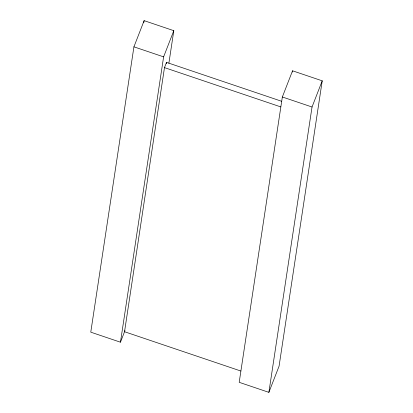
<?xml version="1.0" encoding="UTF-8"?>
<svg xmlns="http://www.w3.org/2000/svg" width="413" height="413" viewBox="0 0 413 413"><rect width="100%" height="100%" fill="white"/><g stroke="black" fill="none" stroke-linecap="round" stroke-linejoin="round"><path stroke-width="0.62" d="M168.896 63.163L173.806 30.681L144.122 20.65L133.926 46.834L90.772 332.171L120.457 342.201L124.989 330.565M143.832 22.56L144.122 20.65M120.457 342.201L163.61 56.865L173.806 30.681M281.599 101.262L166.516 62.378L164.482 67.613L124.535 331.727L240.836 371.024M166.325 63.654L166.516 62.378M282.347 96.983L239.194 382.319L268.878 392.35L279.074 366.166L322.228 80.829L292.543 70.799L282.347 96.983L312.032 107.013L268.878 392.35M292.347 72.069L292.543 70.799M312.032 107.013L322.228 80.829M133.926 46.834L163.61 56.865M164.482 67.613L280.778 106.91"/></g></svg>
